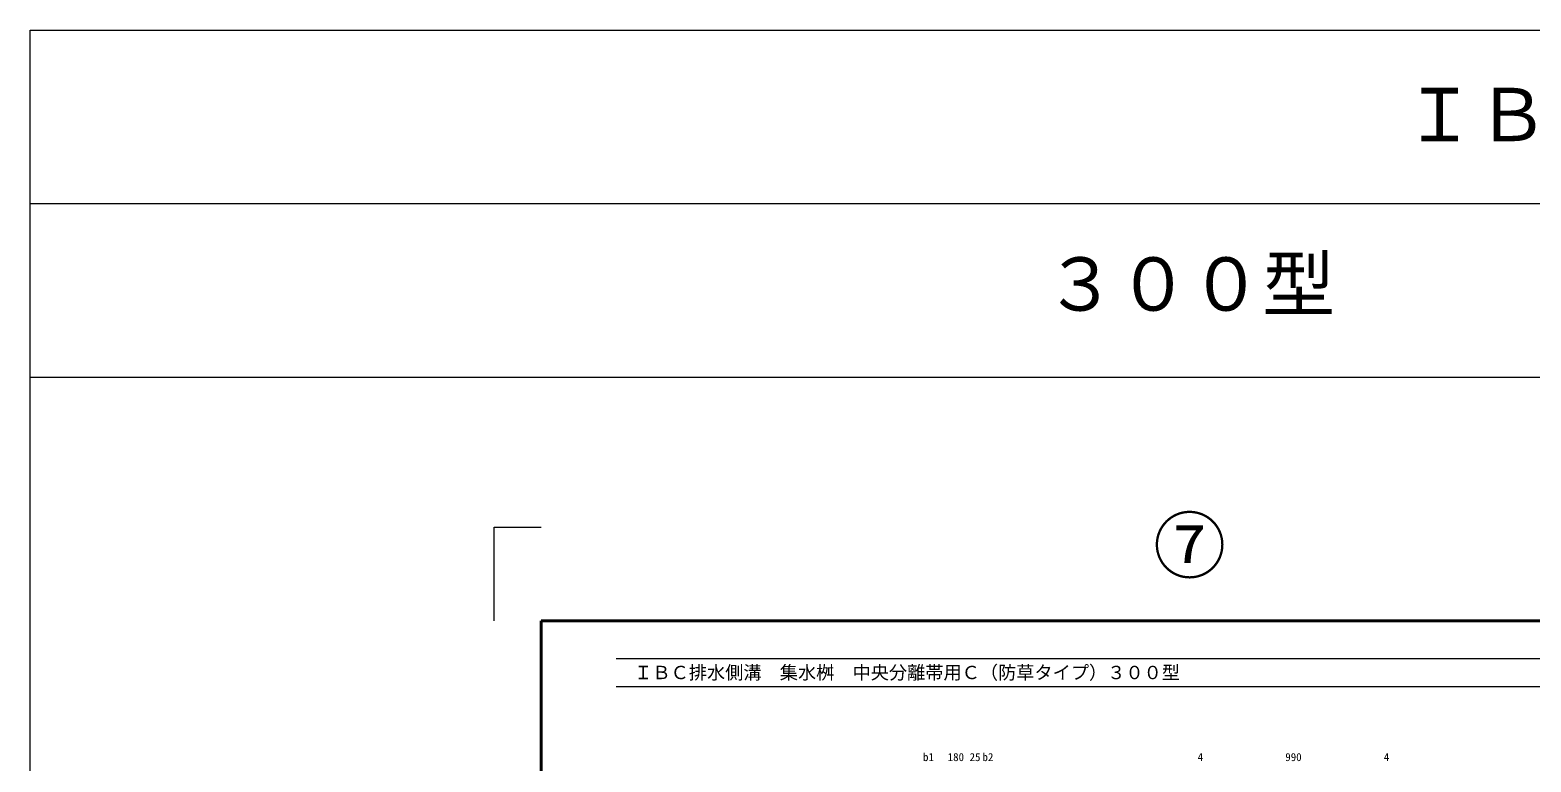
# Model space of a CAD drawing. Units: millimetres at full size; details may follow other scales. Extents: x 50430 to 101606, y 69050 to 91573.
# Drawn here: x 76841 to 84855, y 87666 to 91573 of the extents above; entities that cross this region are included whole.
import ezdxf
from ezdxf.enums import TextEntityAlignment as Align

# ---------------------------------------------------------------- set-up
doc = ezdxf.new("R2010")
doc.units = ezdxf.units.MM
doc.header["$LTSCALE"] = 50
for name, color, linetype, lineweight in [('DEFPOINTS_2', 8, 'Continuous', 13), ('図枠', 7, 'Continuous', 5), ('寸法線', 7, 'Continuous', 13), ('枠', 7, 'Continuous', 5), ('補助線', 8, 'Continuous', 9)]:
    doc.layers.add(name, color=color, linetype=linetype, lineweight=lineweight)
doc.styles.add('ＭＳ ゴシック', font='')
doc.styles.get('ＭＳ ゴシック').set_extended_font_data('MS Gothic')

msp = doc.modelspace()

# ---------------------------------------------------------------- linework, layer by layer
at = {"layer": 'DEFPOINTS_2', "color": 7}
for p, q in [((79319.94, 88918.46), (79569.94, 88918.46)), ((79319.94, 88418.46), (79319.94, 88918.46))]:
    msp.add_line(p, q, dxfattribs=at)
at = {"layer": '図枠', "lineweight": 40}
for p, q in [((79569.94, 83918.46), (79569.94, 88418.46)), ((79569.94, 88418.46), (86494.94, 88418.46))]:
    msp.add_line(p, q, dxfattribs=at)
at = {"layer": '図枠', "lineweight": 13}
for p, q in [((79969.94, 88218.46), (85250.52, 88218.46)), ((79969.94, 88068.46), (85250.52, 88068.46))]:
    msp.add_line(p, q, dxfattribs=at)
at = {"layer": '枠', "color": 5, "lineweight": 20}
for p, q in [((76841.16, 69049.66), (76841.16, 91572.96)), ((76841.16, 91572.96), (101606.27, 91572.96)), ((76841.16, 90646.38), (101606.27, 90646.38)), ((76841.16, 89719.8), (101606.27, 89719.8))]:
    msp.add_line(p, q, dxfattribs=at)

# ---------------------------------------------------------------- texts
at = {"layer": '図枠', "style": 'ＭＳ ゴシック'}
msp.add_text('\u3000ＩＢＣ排水側溝\u3000集水桝\u3000中央分離帯用Ｃ（防草タイプ）３００型', height=71.21, dxfattribs=at).set_placement((79969.94, 88143.46), align=Align.MIDDLE_LEFT)
at = {"layer": '寸法線', "style": 'ＭＳ ゴシック'}
for s, p in [('b1', (81638.2, 87691.96)), ('180', (81784.45, 87691.96)), ('25', (81886.95, 87691.96)), ('b2', (81955.7, 87691.96)), ('4', (83089.91, 87691.96)), ('990', (83586.91, 87691.96)), ('4', (84083.91, 87691.96))]:
    msp.add_text(s, height=42.72, dxfattribs=at).set_placement(p, align=Align.MIDDLE_CENTER)
at = {"layer": '枠', "style": 'ＭＳ ゴシック'}
for s, p in [('ＩＢＣ排水側溝\u3000集水桝\u3000中央分離帯用Ｃ（防草タイプ）', (89223.71, 91121.79)), ('３００型', (83032.44, 90217.18))]:
    msp.add_text(s, height=284.8, dxfattribs=at).set_placement(p, align=Align.MIDDLE_CENTER)
at = {"layer": '補助線', "color": 1, "style": 'ＭＳ ゴシック'}
msp.add_text('⑦', height=284.8, dxfattribs=at).set_placement((83032.44, 88593.03), align=Align.BOTTOM_CENTER)

doc.saveas('drawing.dxf')
